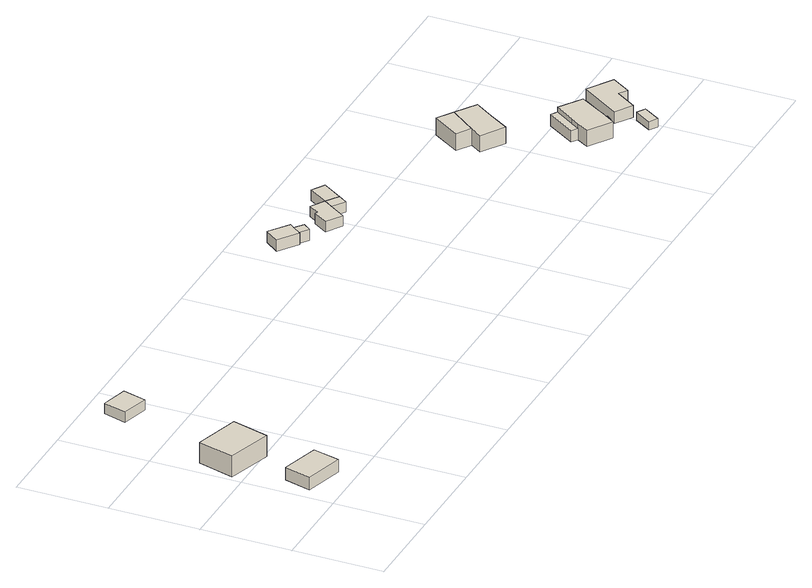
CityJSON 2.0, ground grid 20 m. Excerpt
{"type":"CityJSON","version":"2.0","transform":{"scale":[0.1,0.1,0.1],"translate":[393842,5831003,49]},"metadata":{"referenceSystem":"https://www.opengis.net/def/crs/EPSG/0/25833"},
"CityObjects":{
"building1":{"type":"Building","attributes":{"Gemeindeschluessel":"11000003","BezugspunktDach":"2200","function":"31001_2463","measuredHeight":3.26,"storeysAboveGround":1},"address":[{"country":"Germany","locality":"Berlin","thoroughfareNumber":"11 (1)","thoroughfareName":"Straße 179"}],"geometry":[{"type":"Solid","lod":"1","boundaries":[[[[0,1,2,3]],[[4,5,6,7]],[[4,7,3,2]],[[5,4,2,1]],[[6,5,1,0]],[[7,6,0,3]]]]}]},
"building2":{"type":"Building","attributes":{"Gemeindeschluessel":"11000003","BezugspunktDach":"2200","function":"31001_1010","measuredHeight":4.82,"storeysAboveGround":2},"address":[{"country":"Germany","locality":"Berlin","thoroughfareNumber":"13","thoroughfareName":"Straße 179"}],"geometry":[{"type":"Solid","lod":"1","boundaries":[[[[8,9,10,11]],[[12,13,14,15]],[[12,15,11,10]],[[13,12,10,9]],[[14,13,9,8]],[[15,14,8,11]]]]}]},
"building3":{"type":"Building","attributes":{"Gemeindeschluessel":"11000003","BezugspunktDach":"2200","function":"31001_1010","measuredHeight":2.38,"storeysAboveGround":1},"address":[{"country":"Germany","locality":"Berlin","thoroughfareNumber":"15 (1)","thoroughfareName":"Straße 179"}],"geometry":[{"type":"Solid","lod":"1","boundaries":[[[[16,17,18,19]],[[20,21,22,23]],[[20,23,19,18]],[[21,20,18,17]],[[22,21,17,16]],[[23,22,16,19]]]]}]},
"building4":{"type":"Building","attributes":{"Gemeindeschluessel":"11000003","BezugspunktDach":"2200","function":"51009_1610","measuredHeight":2.51,"storeysAboveGround":0},"address":[{"country":"Germany","locality":"Berlin"}],"geometry":[{"type":"Solid","lod":"1","boundaries":[[[[24,25,26,27,28,29]],[[30,31,32,33,34,35]],[[30,35,29,28]],[[31,30,28,27]],[[32,31,27,26]],[[33,32,26,25]],[[34,33,25,24]],[[35,34,24,29]]]]}]},
"building5":{"type":"Building","attributes":{"Gemeindeschluessel":"11000003","BezugspunktDach":"2200","function":"31001_2723","measuredHeight":2.49,"storeysAboveGround":1},"address":[{"country":"Germany","locality":"Berlin","thoroughfareNumber":"20 (4)","thoroughfareName":"Straße 180"}],"geometry":[{"type":"Solid","lod":"1","boundaries":[[[[36,37,26,25]],[[38,39,40,41]],[[38,41,25,26]],[[39,38,26,37]],[[40,39,37,36]],[[41,40,36,25]]]]}]},
"building6":{"type":"Building","attributes":{"Gemeindeschluessel":"11000003","BezugspunktDach":"2200","function":"31001_2723","measuredHeight":2.42,"storeysAboveGround":1},"address":[{"country":"Germany","locality":"Berlin","thoroughfareNumber":"22 (1)","thoroughfareName":"Straße 180"}],"geometry":[{"type":"Solid","lod":"1","boundaries":[[[[42,43,44,45,46,47,48]],[[49,50,51,52,53,54,55]],[[49,55,48,47]],[[50,49,47,46]],[[51,50,46,45]],[[52,51,45,44]],[[53,52,44,43]],[[54,53,43,42]],[[55,54,42,48]]]]}]},
"building7":{"type":"Building","attributes":{"Gemeindeschluessel":"11000003","BezugspunktDach":"2200","function":"51009_1610","measuredHeight":2.43,"storeysAboveGround":0},"address":[{"country":"Germany","locality":"Berlin"}],"geometry":[{"type":"Solid","lod":"1","boundaries":[[[[56,57,44,43]],[[52,58,59,53]],[[52,53,43,44]],[[58,52,44,57]],[[59,58,57,56]],[[53,59,56,43]]]]}]},
"building8":{"type":"Building","attributes":{"Gemeindeschluessel":"11000003","BezugspunktDach":"2200","function":"51009_1610","measuredHeight":2.78,"storeysAboveGround":0},"address":[{"country":"Germany","locality":"Berlin"}],"geometry":[{"type":"Solid","lod":"1","boundaries":[[[[57,60,61,44]],[[62,63,58,52]],[[62,52,44,61]],[[63,62,61,60]],[[58,63,60,57]],[[52,58,57,44]]]]}]},
"building9":{"type":"Building","attributes":{"Gemeindeschluessel":"11000003","BezugspunktDach":"2200","function":"31001_2463","measuredHeight":4.53,"storeysAboveGround":1},"address":[{"country":"Germany","locality":"Berlin","thoroughfareNumber":"26 (1)","thoroughfareName":"Straße 180"}],"geometry":[{"type":"Solid","lod":"1","boundaries":[[[[64,65,66,67,68]],[[69,70,71,72,73]],[[69,73,68,67]],[[70,69,67,66]],[[71,70,66,65]],[[72,71,65,64]],[[73,72,64,68]]]]}]},
"building10":{"type":"Building","attributes":{"Gemeindeschluessel":"11000003","BezugspunktDach":"2200","function":"31001_1312","measuredHeight":4.5,"storeysAboveGround":1},"address":[{"country":"Germany","locality":"Berlin","thoroughfareNumber":"26","thoroughfareName":"Straße 180"}],"geometry":[{"type":"Solid","lod":"1","boundaries":[[[[74,75,76,66,77,64,78]],[[79,80,81,82,83,84,85]],[[79,85,78,64]],[[80,79,64,77]],[[81,80,77,66]],[[82,81,66,76]],[[83,82,76,75]],[[84,83,75,74]],[[85,84,74,78]]]]}]},
"building11":{"type":"Building","attributes":{"Gemeindeschluessel":"11000003","function":"31001_1010"},"address":[{"country":"Germany","locality":"Berlin","thoroughfareNumber":"28","thoroughfareName":"Straße 180"}],"children":["building11-1","building11-2"]},
"building11-1":{"type":"BuildingPart","attributes":{"BezugspunktDach":"2200","measuredHeight":4.86,"storeysAboveGround":1},"parents":["building11"],"geometry":[{"type":"MultiSurface","lod":"1","boundaries":[[[86,87,88,89,90,91,92,93,94,95]],[[96,97,98,99,100,101,102,103,104,105]],[[96,105,95,94]],[[106,107,94,93]],[[108,106,97,93,92]],[[99,98,92,91]],[[100,99,91,90]],[[101,100,90,89]],[[102,101,89,88]],[[103,102,88,87]],[[104,103,87,86]],[[105,104,86,95]],[[97,96,107,106]],[[98,97,106,108]]]}]},
"building11-2":{"type":"BuildingPart","attributes":{"BezugspunktDach":"2200","measuredHeight":2.69,"storeysAboveGround":1},"parents":["building11"],"geometry":[{"type":"MultiSurface","lod":"1","boundaries":[[[107,108,109,110]],[[111,98,96,112]],[[111,112,110,109]],[[98,111,109,108]],[[98,97,96]],[[112,96,107,110]],[[96,97,106,107]],[[108,106,97,98]]]}]},
"building12":{"type":"Building","attributes":{"Gemeindeschluessel":"11000003","BezugspunktDach":"2200","function":"51009_1610","measuredHeight":3.09,"storeysAboveGround":0},"address":[{"country":"Germany","locality":"Berlin"}],"geometry":[{"type":"Solid","lod":"1","boundaries":[[[[113,114,115,116]],[[117,118,119,120]],[[117,120,116,115]],[[118,117,115,114]],[[119,118,114,113]],[[120,119,113,116]]]]}]},
"building13":{"type":"Building","attributes":{"Gemeindeschluessel":"11000003","BezugspunktDach":"2200","function":"31001_2723","measuredHeight":1.84,"storeysAboveGround":1},"address":[{"country":"Germany","locality":"Berlin","thoroughfareNumber":"28 (2)","thoroughfareName":"Straße 180"}],"geometry":[{"type":"Solid","lod":"1","boundaries":[[[[121,122,123,124]],[[125,126,127,128]],[[125,128,124,123]],[[126,125,123,122]],[[127,126,122,121]],[[128,127,121,124]]]]}]},
"building14":{"type":"Building","attributes":{"Gemeindeschluessel":"11000003","BezugspunktDach":"2200","function":"31001_2463","measuredHeight":2.74,"storeysAboveGround":1},"address":[{"country":"Germany","locality":"Berlin","thoroughfareNumber":"28 (1)","thoroughfareName":"Straße 180"}],"geometry":[{"type":"Solid","lod":"1","boundaries":[[[[129,130,131,132,133,134]],[[135,136,137,138,139,140]],[[135,140,134,133]],[[136,135,133,132]],[[137,136,132,131]],[[138,137,131,130]],[[139,138,130,129]],[[140,139,129,134]]]]}]}
},
"vertices":[
[104,35,41],[119,95,41],[34,119,41],[17,59,41],[34,119,12],[119,95,12],[104,35,12],[17,59,12],
[103,191,59],[126,273,59],[25,302,59],[2,221,59],[25,302,11],[126,273,11],[103,191,11],[2,221,11],
[167,485,35],[181,537,35],[122,553,35],[107,502,35],[122,553,11],[181,537,11],[167,485,11],[107,502,11],
[885,470,33],[887,472,33],[900,490,33],[908,500,33],[865,532,33],[842,501,33],[865,532,7],[908,500,7],[900,490,7],[887,472,7],[885,470,7],[842,501,7],
[906,458,33],[919,475,33],[900,490,8],[919,475,8],[906,458,8],[887,472,8],
[986,421,30],[1009,456,30],[1023,477,30],[993,496,30],[978,473,30],[972,476,30],[951,444,30],[972,476,6],[978,473,6],[993,496,6],[1023,477,6],[1009,456,6],[986,421,6],[951,444,6],
[1038,438,30],[1051,458,30],[1051,458,6],[1038,438,6],
[1080,502,30],[1051,520,30],[1051,520,6],[1080,502,6],
[1377,317,44],[1399,346,44],[1421,375,44],[1386,398,44],[1346,337,44],[1386,398,5],[1421,375,5],[1399,346,5],[1377,317,5],[1346,337,5],
[1410,257,44],[1438,301,44],[1467,344,44],[1389,333,44],[1359,290,44],[1377,317,6],[1389,333,6],[1421,375,6],[1467,344,6],[1438,301,6],[1410,257,6],[1359,290,6],
[1519,72,42],[1531,90,42],[1539,102,42],[1546,113,42],[1548,117,42],[1576,163,42],[1526,196,42],[1496,151,42],[1484,133,42],[1467,106,42],[1484,133,5],[1496,151,5],[1526,196,5],[1576,163,5],[1548,117,5],[1546,113,5],[1539,102,5],[1531,90,5],[1519,72,5],[1467,106,5],[1496,151,31],[1484,133,31],[1526,196,31],
[1511,205,31],[1470,142,31],[1511,205,5],[1470,142,5],
[1537,85,35],[1546,97,35],[1539,102,35],[1531,90,35],[1539,102,4],[1546,97,4],[1537,85,4],[1531,90,4],
[1596,9,23],[1620,47,23],[1602,58,23],[1578,20,23],[1602,58,4],[1620,47,4],[1596,9,4],[1578,20,4],
[1610,69,31],[1640,115,31],[1659,103,31],[1686,145,31],[1631,181,31],[1573,93,31],[1631,181,4],[1686,145,4],[1659,103,4],[1640,115,4],[1610,69,4],[1573,93,4]
]}
